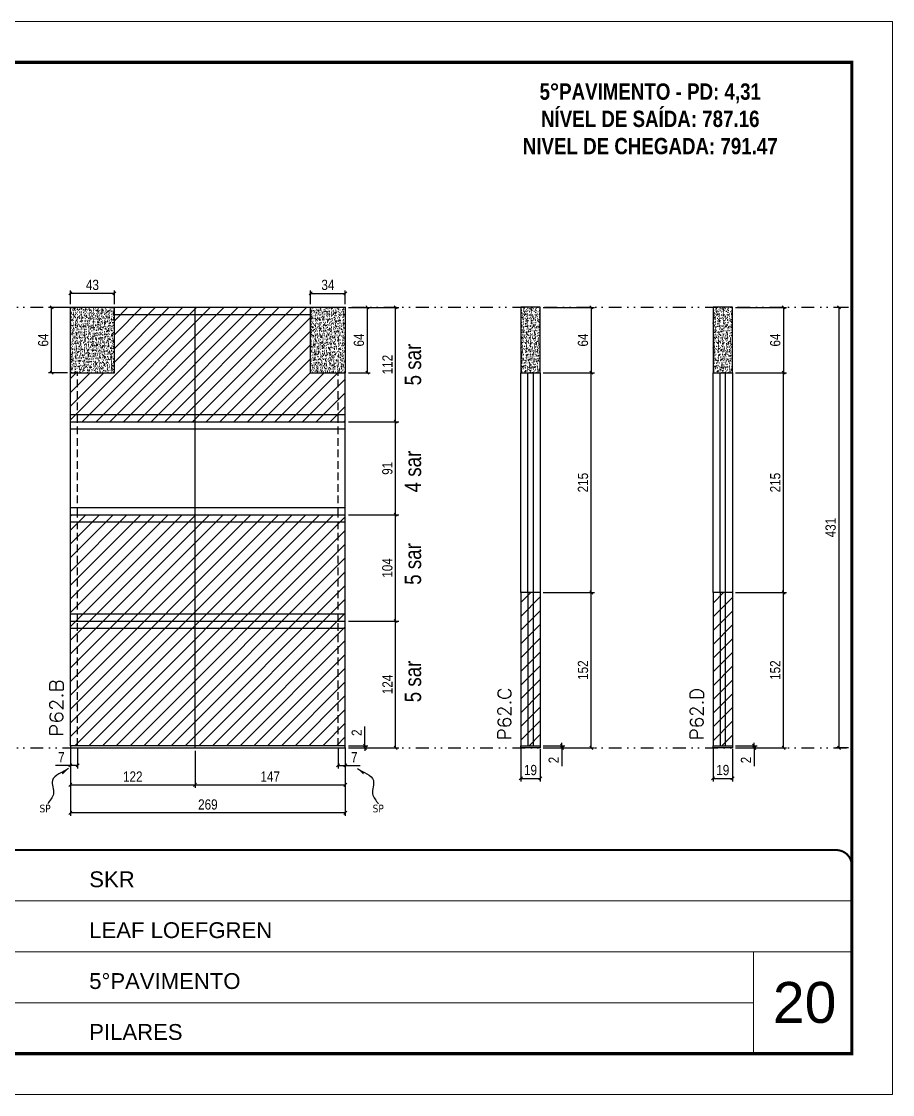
# Model space of a CAD drawing. Extents: x 14400 to 27878, y -21631 to 6985.
# Drawn here: x 19814 to 20667, y 1340 to 2390 of the extents above; entities that cross this region are included whole.
import ezdxf

# ---------------------------------------------------------------- set-up
doc = ezdxf.new("R2010")
doc.units = 0
for name, pattern in [('CONTINUO', [0]), ('DASHED', [0.75, 0.5, -0.25]), ('DIVIDE2', [0.625, 0.25, -0.125, 0, -0.125, 0, -0.125]), ('HIDDEN', [0.375, 0.25, -0.125])]:
    doc.linetypes.add(name, pattern=pattern)
for name, color, linetype, lineweight in [('CARIMBO', 255, 'Continuous', 9), ('Folhas', 255, 'Continuous', 9), ('Hachura', 251, 'Continuous', 9), ('SARRAFO DE PRESSAO', 251, 'DASHED', 9), ('Texto Seção', 7, 'Continuous', 15)]:
    doc.layers.add(name, color=color, linetype=linetype, lineweight=lineweight)
for name, color, linetype in [('COTA', 241, 'Continuous'), ('NOMENCLATURA', 7, 'Continuous'), ('Nível', 160, 'Continuous'), ('Painéis', 200, 'Continuous'), ('SARR_2.2x7', 40, 'Continuous'), ('Sarrafo de Pressão', 42, 'HIDDEN'), ('texto', 7, 'Continuous')]:
    doc.layers.add(name, color=color, linetype=linetype)
doc.styles.add('ARIAL', font='arial.ttf')
doc.styles.add('ARIAL_NARROW', font='ARIALN.TTF', dxfattribs={"height": 0.2})
doc.styles.add('COTA TECNICA', font='techl___.ttf', dxfattribs={"height": 10})
doc.styles.add('COTA TECNICA-50', font='techl___.ttf', dxfattribs={"height": 10})
doc.styles.add('REGUA-120', font='ROMANS.shx', dxfattribs={"height": 15})
doc.styles.add('ROMANC', font='techb___.ttf', dxfattribs={"height": 2.5})
doc.styles.get("Standard").update_dxf_attribs({"font": 'arial.ttf'})
doc.dimstyles.new('COTA PAINEL-50', dxfattribs={"dimtxt": 10, "dimasz": 3, "dimexe": 3, "dimexo": 3, "dimgap": 3, "dimtad": 1, "dimdec": 1, "dimzin": 12, "dimdsep": 46, "dimtxsty": 'COTA TECNICA-50', "dimblk1": 'OBLIQUE', "dimblk2": 'OBLIQUE', "dimsah": 1, "dimcen": 0.9, "dimclrd": 4, "dimclre": 4, "dimclrt": 240, "dimadec": 1, "dimazin": 3, "dimtfac": 1, "dimtdec": 1, "dimtmove": 0, "dimatfit": 3, "dimfxl": 1, "dimtolj": 1, "dimtzin": 12, "dimarcsym": 0})
doc.dimstyles.new('PAINEL', dxfattribs={"dimtxt": 10, "dimasz": 3, "dimexe": 3, "dimexo": 3, "dimgap": 3, "dimtad": 1, "dimdec": 1, "dimzin": 12, "dimdsep": 46, "dimtxsty": 'COTA TECNICA', "dimblk1": 'OBLIQUE', "dimblk2": 'OBLIQUE', "dimsah": 1, "dimcen": 0.9, "dimclrd": 4, "dimclre": 4, "dimclrt": 240, "dimadec": 1, "dimazin": 3, "dimtfac": 1, "dimtdec": 1, "dimtmove": 0, "dimatfit": 3, "dimfxl": 1, "dimtolj": 1, "dimtzin": 12, "dimarcsym": 0})
doc.dimstyles.get("Standard").update_dxf_attribs({"dimtxt": 0.18, "dimasz": 0.18, "dimexe": 0.18, "dimexo": 0.0625, "dimgap": 0.09, "dimtad": 0, "dimtih": 1, "dimtoh": 1, "dimdec": 4, "dimzin": 0, "dimdsep": 46, "dimtxsty": 'Standard', "dimcen": 0.09, "dimadec": 0, "dimazin": 0, "dimtfac": 1, "dimtdec": 4, "dimtofl": 0, "dimtmove": 0, "dimatfit": 3, "dimfxl": 1, "dimtolj": 1, "dimtzin": 0, "dimarcsym": 0})
pattern_1 = [(50, (3649.3528, 1255.575), (5.4655401, -0.4781726), [0.5715, -6.2865]), (355, (3649.353, 1255.575), (-1.0573026, 5.7317054), [0.4572, -5.0292175]), (100.451445, (3649.808, 1255.535), (4.4082374, 5.2535326), [0.4857003, -5.3427073]), (46.1842, (3649.353, 1257.099), (8.1323712, -1.2612698), [0.85725, -9.42975]), (96.63556, (3650.0305, 1256.994), (7.122124, 7.4227837), [0.7285507, -8.0140682]), (351.18415, (3649.353, 1257.099), (7.122124, 7.4227837), [0.685799, -7.543792]), (21, (3650.1148, 1256.718), (4.5484317, -3.067956), [0.5715, -6.2865]), (326, (3650.115, 1256.718), (1.8540609, 5.525639), [0.4572, -5.0292]), (71.451445, (3650.494, 1256.4624), (6.4024926, 2.457683), [0.4857003, -5.3426981]), (37.5, (3649.3528, 1255.5751), (0.0926581, 2.53665117), [0, -4.96824, 0, -5.1054, 0, -5.04825]), (7.5, (3649.3528, 1255.575), (2.00458988, 3.00541724), [0, -2.91084, 0, -4.85394, 0, -1.92405]), (327.5, (3647.6535, 1255.5751), (4.06771786, -0.17186232), [0, -1.905, 0, -5.9436, 0, -7.8867]), (317.5, (3646.8915, 1255.575), (4.44387544, 0.7627947), [0, -2.4765, 0, -3.94716, 0, -5.6007])]

# ---------------------------------------------------------------- blocks, each defined once
blk = doc.blocks.new('9999999999')
at = {"color": 30, "linetype": 'CONTINUO'}
for p, q in [((98564.6, 34379.6), (99584, 34379.6)), ((98564.6, 34329.8), (99488, 34329.8)), ((99584, 34329.8), (99488, 34329.8)), ((99488, 34329.8), (99488, 34230.2)), ((98564.6, 34280), (99488, 34280))]:
    blk.add_line(p, q, dxfattribs=at)
at = {"color": 30, "linetype": 'CONTINUO', "const_width": 2}
blk.add_lwpolyline([(99584, 34230.2), (99584, 34414.4, 0.414214), (99569, 34429.4), (98229, 34429.4, 0.414214), (98214, 34414.4), (98214, 34245.2, 0.414214), (98229, 34230.2), (99584, 34230.2)], format="xyb", dxfattribs=at)
at = {"layer": 'Folhas'}
blk.add_lwpolyline([(98139, 34190.2), (99624, 34190.2), (99624, 35240.2), (98139, 35240.2)], close=True, dxfattribs=at)
at = {"layer": 'Folhas', "color": 30, "const_width": 3}
blk.add_lwpolyline([(98214, 34230.2), (99584, 34230.2), (99584, 35200.2), (98214, 35200.2)], close=True, dxfattribs=at)
at = {"color": 7, "linetype": 'Continuous', "ltscale": 5, "style": 'ARIAL'}
for s, height, p in [('SKR', 15.48, (98837.7, 34393.1)), ('LEAF LOEFGREN', 15.483, (98837.7, 34343.3)), ('5°PAVIMENTO', 15.483, (98837.7, 34293.5)), ('PILARES', 15.48, (98837.7, 34243.7))]:
    blk.add_text(s, height=height, dxfattribs=at).set_placement(p)
blk = doc.blocks.new('_Oblique')
at = {"color": 0, "linetype": 'ByBlock', "lineweight": -2}
blk.add_line((-0.5, -0.5), (0.5, 0.5), dxfattribs=at)
blk = doc.blocks.new('*D889')
at = {"layer": 'COTA', "color": 4, "lineweight": -2, "transparency": 16777216}
for p, q in [((20303.1, 1678.7), (20303.1, 1646.8)), ((20322.1, 1678.7), (20322.1, 1646.8)), ((20303.1, 1649.8), (20322.1, 1649.8))]:
    blk.add_line(p, q, dxfattribs=at)
at = {"layer": 'Defpoints', "color": 0, "transparency": 16777216}
for p in [(20303.1, 1681.7), (20322.1, 1681.7), (20322.1, 1649.8)]:
    blk.add_point(p, dxfattribs=at)
at = {"layer": 'COTA', "color": 4, "lineweight": -2, "transparency": 16777216, "xscale": 3, "yscale": 3, "zscale": 3, "rotation": 180}
blk.add_blockref('_Oblique', (20303.1, 1649.8), dxfattribs=at)
at = {"layer": 'COTA', "color": 4, "lineweight": -2, "transparency": 16777216, "xscale": 3, "yscale": 3, "zscale": 3}
blk.add_blockref('_Oblique', (20322.1, 1649.8), dxfattribs=at)
at = {"layer": 'COTA', "color": 240, "transparency": 16777216, "insert": (20312.6, 1657.9), "char_height": 10, "attachment_point": 5, "style": 'COTA TECNICA'}
blk.add_mtext('\\A1;19', dxfattribs=at)
blk = doc.blocks.new('*D890')
at = {"layer": 'COTA', "color": 4, "lineweight": -2, "transparency": 16777216}
for p, q in [((20325.1, 1681.7), (20346.3, 1681.7)), ((20343.3, 1681.7), (20343.3, 1684.7)), ((20343.3, 1681.7), (20343.3, 1679.7)), ((20325.1, 1679.7), (20346.3, 1679.7)), ((20343.3, 1679.7), (20343.3, 1661.6))]:
    blk.add_line(p, q, dxfattribs=at)
at = {"layer": 'Defpoints', "color": 0, "transparency": 16777216}
for p in [(20322.1, 1681.7), (20343.3, 1681.7), (20322.1, 1679.7)]:
    blk.add_point(p, dxfattribs=at)
at = {"layer": 'COTA', "color": 4, "lineweight": -2, "transparency": 16777216, "xscale": 3, "yscale": 3, "zscale": 3}
for p, rotation in [((20343.3, 1681.7), 270), ((20343.3, 1679.7), 90)]:
    blk.add_blockref('_Oblique', p, dxfattribs=dict(at, rotation=rotation))
at = {"layer": 'COTA', "color": 240, "transparency": 16777216, "insert": (20335.3, 1667.7), "char_height": 10, "attachment_point": 5, "rotation": 90, "style": 'COTA TECNICA-50'}
blk.add_mtext('\\A1;2', dxfattribs=at)
blk = doc.blocks.new('*D911')
at = {"layer": 'COTA', "color": 4, "linetype": 'ByBlock', "lineweight": -2, "transparency": 16777216}
for p, q in [((20325.1, 2110.7), (20375.1, 2110.7)), ((20372.1, 2110.7), (20372.1, 2046.7)), ((20325.1, 2046.7), (20375.1, 2046.7))]:
    blk.add_line(p, q, dxfattribs=at)
at = {"layer": 'Defpoints', "color": 0, "linetype": 'ByBlock', "transparency": 16777216}
for p in [(20322.1, 2110.7), (20322.1, 2046.7), (20372.1, 2046.7)]:
    blk.add_point(p, dxfattribs=at)
at = {"layer": 'COTA', "color": 4, "linetype": 'ByBlock', "lineweight": -2, "transparency": 16777216, "xscale": 3, "yscale": 3, "zscale": 3}
for p, rotation in [((20372.1, 2110.7), 90), ((20372.1, 2046.7), 270)]:
    blk.add_blockref('_Oblique', p, dxfattribs=dict(at, rotation=rotation))
at = {"layer": 'COTA', "color": 240, "linetype": 'ByBlock', "transparency": 16777216, "insert": (20364, 2078.7), "char_height": 10, "attachment_point": 5, "rotation": 90, "style": 'COTA TECNICA'}
blk.add_mtext('\\A1;64', dxfattribs=at)
blk = doc.blocks.new('*D891')
at = {"layer": 'COTA', "color": 4, "lineweight": -2, "transparency": 16777216}
for p, q in [((20325.1, 1831.7), (20375.1, 1831.7)), ((20372.1, 1679.7), (20372.1, 1831.7)), ((20325.1, 1679.7), (20375.1, 1679.7))]:
    blk.add_line(p, q, dxfattribs=at)
at = {"layer": 'Defpoints', "color": 0, "transparency": 16777216}
for p in [(20322.1, 1831.7), (20372.1, 1831.7), (20322.1, 1679.7)]:
    blk.add_point(p, dxfattribs=at)
at = {"layer": 'COTA', "color": 4, "lineweight": -2, "transparency": 16777216, "xscale": 3, "yscale": 3, "zscale": 3}
for p, rotation in [((20372.1, 1831.7), 90), ((20372.1, 1679.7), 270)]:
    blk.add_blockref('_Oblique', p, dxfattribs=dict(at, rotation=rotation))
at = {"layer": 'COTA', "color": 240, "transparency": 16777216, "insert": (20364, 1755.7), "char_height": 10, "attachment_point": 5, "rotation": 90, "style": 'COTA TECNICA-50'}
blk.add_mtext('\\A1;152', dxfattribs=at)
blk = doc.blocks.new('*D892')
at = {"layer": 'COTA', "color": 4, "lineweight": -2, "transparency": 16777216}
for p, q in [((20491.3, 1678.7), (20491.3, 1646.8)), ((20510.3, 1678.7), (20510.3, 1646.8)), ((20491.3, 1649.8), (20510.3, 1649.8))]:
    blk.add_line(p, q, dxfattribs=at)
at = {"layer": 'Defpoints', "color": 0, "transparency": 16777216}
for p in [(20491.3, 1681.7), (20510.3, 1681.7), (20510.3, 1649.8)]:
    blk.add_point(p, dxfattribs=at)
at = {"layer": 'COTA', "color": 4, "lineweight": -2, "transparency": 16777216, "xscale": 3, "yscale": 3, "zscale": 3, "rotation": 180}
blk.add_blockref('_Oblique', (20491.3, 1649.8), dxfattribs=at)
at = {"layer": 'COTA', "color": 4, "lineweight": -2, "transparency": 16777216, "xscale": 3, "yscale": 3, "zscale": 3}
blk.add_blockref('_Oblique', (20510.3, 1649.8), dxfattribs=at)
at = {"layer": 'COTA', "color": 240, "transparency": 16777216, "insert": (20500.8, 1657.9), "char_height": 10, "attachment_point": 5, "style": 'COTA TECNICA'}
blk.add_mtext('\\A1;19', dxfattribs=at)
blk = doc.blocks.new('*D893')
at = {"layer": 'COTA', "color": 4, "lineweight": -2, "transparency": 16777216}
for p, q in [((20513.3, 1681.7), (20534.5, 1681.7)), ((20531.5, 1681.7), (20531.5, 1684.7)), ((20531.5, 1681.7), (20531.5, 1679.7)), ((20513.3, 1679.7), (20534.5, 1679.7)), ((20531.5, 1679.7), (20531.5, 1661.6))]:
    blk.add_line(p, q, dxfattribs=at)
at = {"layer": 'Defpoints', "color": 0, "transparency": 16777216}
for p in [(20510.3, 1681.7), (20531.5, 1681.7), (20510.3, 1679.7)]:
    blk.add_point(p, dxfattribs=at)
at = {"layer": 'COTA', "color": 4, "lineweight": -2, "transparency": 16777216, "xscale": 3, "yscale": 3, "zscale": 3}
for p, rotation in [((20531.5, 1681.7), 270), ((20531.5, 1679.7), 90)]:
    blk.add_blockref('_Oblique', p, dxfattribs=dict(at, rotation=rotation))
at = {"layer": 'COTA', "color": 240, "transparency": 16777216, "insert": (20523.5, 1667.7), "char_height": 10, "attachment_point": 5, "rotation": 90, "style": 'COTA TECNICA-50'}
blk.add_mtext('\\A1;2', dxfattribs=at)
blk = doc.blocks.new('*D912')
at = {"layer": 'COTA', "color": 4, "linetype": 'ByBlock', "lineweight": -2, "transparency": 16777216}
for p, q in [((20513.3, 2110.7), (20563.3, 2110.7)), ((20560.3, 2110.7), (20560.3, 2046.7)), ((20513.3, 2046.7), (20563.3, 2046.7))]:
    blk.add_line(p, q, dxfattribs=at)
at = {"layer": 'Defpoints', "color": 0, "linetype": 'ByBlock', "transparency": 16777216}
for p in [(20510.3, 2110.7), (20510.3, 2046.7), (20560.3, 2046.7)]:
    blk.add_point(p, dxfattribs=at)
at = {"layer": 'COTA', "color": 4, "linetype": 'ByBlock', "lineweight": -2, "transparency": 16777216, "xscale": 3, "yscale": 3, "zscale": 3}
for p, rotation in [((20560.3, 2110.7), 90), ((20560.3, 2046.7), 270)]:
    blk.add_blockref('_Oblique', p, dxfattribs=dict(at, rotation=rotation))
at = {"layer": 'COTA', "color": 240, "linetype": 'ByBlock', "transparency": 16777216, "insert": (20552.2, 2078.7), "char_height": 10, "attachment_point": 5, "rotation": 90, "style": 'COTA TECNICA'}
blk.add_mtext('\\A1;64', dxfattribs=at)
blk = doc.blocks.new('*D894')
at = {"layer": 'COTA', "color": 4, "lineweight": -2, "transparency": 16777216}
for p, q in [((20513.3, 1831.7), (20563.3, 1831.7)), ((20560.3, 1679.7), (20560.3, 1831.7)), ((20513.3, 1679.7), (20563.3, 1679.7))]:
    blk.add_line(p, q, dxfattribs=at)
at = {"layer": 'Defpoints', "color": 0, "transparency": 16777216}
for p in [(20510.3, 1831.7), (20560.3, 1831.7), (20510.3, 1679.7)]:
    blk.add_point(p, dxfattribs=at)
at = {"layer": 'COTA', "color": 4, "lineweight": -2, "transparency": 16777216, "xscale": 3, "yscale": 3, "zscale": 3}
for p, rotation in [((20560.3, 1831.7), 90), ((20560.3, 1679.7), 270)]:
    blk.add_blockref('_Oblique', p, dxfattribs=dict(at, rotation=rotation))
at = {"layer": 'COTA', "color": 240, "transparency": 16777216, "insert": (20552.2, 1755.7), "char_height": 10, "attachment_point": 5, "rotation": 90, "style": 'COTA TECNICA-50'}
blk.add_mtext('\\A1;152', dxfattribs=at)
blk = doc.blocks.new('*D913')
at = {"layer": 'COTA', "color": 4, "lineweight": -2, "transparency": 16777216}
for p, q in [((20325.1, 2046.7), (20375.1, 2046.7)), ((20372.1, 1831.7), (20372.1, 2046.7)), ((20325.1, 1831.7), (20375.1, 1831.7))]:
    blk.add_line(p, q, dxfattribs=at)
at = {"layer": 'Defpoints', "color": 0, "transparency": 16777216}
for p in [(20322.1, 2046.7), (20372.1, 2046.7), (20322.1, 1831.7)]:
    blk.add_point(p, dxfattribs=at)
at = {"layer": 'COTA', "color": 4, "lineweight": -2, "transparency": 16777216, "xscale": 3, "yscale": 3, "zscale": 3}
for p, rotation in [((20372.1, 2046.7), 90), ((20372.1, 1831.7), 270)]:
    blk.add_blockref('_Oblique', p, dxfattribs=dict(at, rotation=rotation))
at = {"layer": 'COTA', "color": 240, "transparency": 16777216, "insert": (20364, 1939.2), "char_height": 10, "attachment_point": 5, "rotation": 90, "style": 'COTA TECNICA'}
blk.add_mtext('\\A1;215', dxfattribs=at)
blk = doc.blocks.new('*D914')
at = {"layer": 'COTA', "color": 4, "lineweight": -2, "transparency": 16777216}
for p, q in [((20513.3, 2046.7), (20563.3, 2046.7)), ((20560.3, 1831.7), (20560.3, 2046.7)), ((20513.3, 1831.7), (20563.3, 1831.7))]:
    blk.add_line(p, q, dxfattribs=at)
at = {"layer": 'Defpoints', "color": 0, "transparency": 16777216}
for p in [(20510.3, 2046.7), (20560.3, 2046.7), (20510.3, 1831.7)]:
    blk.add_point(p, dxfattribs=at)
at = {"layer": 'COTA', "color": 4, "lineweight": -2, "transparency": 16777216, "xscale": 3, "yscale": 3, "zscale": 3}
for p, rotation in [((20560.3, 2046.7), 90), ((20560.3, 1831.7), 270)]:
    blk.add_blockref('_Oblique', p, dxfattribs=dict(at, rotation=rotation))
at = {"layer": 'COTA', "color": 240, "transparency": 16777216, "insert": (20552.2, 1939.2), "char_height": 10, "attachment_point": 5, "rotation": 90, "style": 'COTA TECNICA'}
blk.add_mtext('\\A1;215', dxfattribs=at)
blk = doc.blocks.new('*D1732')
at = {"layer": 'COTA', "color": 4, "lineweight": -2, "transparency": 16777216}
for p, q in [((19862.3, 1678.7), (19862.3, 1613.1)), ((20131.3, 1678.7), (20131.3, 1613.1)), ((20131.3, 1616.1), (19862.3, 1616.1))]:
    blk.add_line(p, q, dxfattribs=at)
at = {"layer": 'Defpoints', "color": 0, "transparency": 16777216}
for p in [(19862.3, 1681.7), (20131.3, 1681.7), (19862.3, 1616.1)]:
    blk.add_point(p, dxfattribs=at)
at = {"layer": 'COTA', "color": 4, "lineweight": -2, "transparency": 16777216, "xscale": 3, "yscale": 3, "zscale": 3, "rotation": 180}
blk.add_blockref('_Oblique', (19862.3, 1616.1), dxfattribs=at)
at = {"layer": 'COTA', "color": 4, "lineweight": -2, "transparency": 16777216, "xscale": 3, "yscale": 3, "zscale": 3}
blk.add_blockref('_Oblique', (20131.3, 1616.1), dxfattribs=at)
at = {"layer": 'COTA', "color": 240, "transparency": 16777216, "insert": (19996.8, 1624.2), "char_height": 10, "attachment_point": 5, "style": 'COTA TECNICA'}
blk.add_mtext('\\A1;269', dxfattribs=at)
blk = doc.blocks.new('*D1733')
at = {"layer": 'COTA', "color": 4, "lineweight": -2, "transparency": 16777216}
for p, q in [((20124.3, 1678.7), (20124.3, 1659.5)), ((20131.3, 1676.7), (20131.3, 1659.5)), ((20124.3, 1662.5), (20131.3, 1662.5)), ((20131.3, 1662.5), (20146, 1662.5))]:
    blk.add_line(p, q, dxfattribs=at)
at = {"layer": 'Defpoints', "color": 0, "transparency": 16777216}
for p in [(20124.3, 1681.7), (20131.3, 1679.7), (20131.3, 1662.5)]:
    blk.add_point(p, dxfattribs=at)
at = {"layer": 'COTA', "color": 4, "lineweight": -2, "transparency": 16777216, "xscale": 3, "yscale": 3, "zscale": 3, "rotation": 180}
blk.add_blockref('_Oblique', (20124.3, 1662.5), dxfattribs=at)
at = {"layer": 'COTA', "color": 4, "lineweight": -2, "transparency": 16777216, "xscale": 3, "yscale": 3, "zscale": 3}
blk.add_blockref('_Oblique', (20131.3, 1662.5), dxfattribs=at)
at = {"layer": 'COTA', "color": 240, "transparency": 16777216, "insert": (20140.1, 1670.5), "char_height": 10, "attachment_point": 5, "style": 'COTA TECNICA-50'}
blk.add_mtext('\\A1;7', dxfattribs=at)
blk = doc.blocks.new('*D1734')
at = {"layer": 'COTA', "color": 4, "lineweight": -2, "transparency": 16777216}
for p, q in [((19862.3, 1676.7), (19862.3, 1659.5)), ((19869.3, 1678.7), (19869.3, 1659.5)), ((19862.3, 1662.5), (19847.5, 1662.5)), ((19869.3, 1662.5), (19862.3, 1662.5))]:
    blk.add_line(p, q, dxfattribs=at)
at = {"layer": 'Defpoints', "color": 0, "transparency": 16777216}
for p in [(19869.3, 1681.7), (19862.3, 1679.7), (19862.3, 1662.5)]:
    blk.add_point(p, dxfattribs=at)
at = {"layer": 'COTA', "color": 4, "lineweight": -2, "transparency": 16777216, "xscale": 3, "yscale": 3, "zscale": 3, "rotation": 180}
blk.add_blockref('_Oblique', (19862.3, 1662.5), dxfattribs=at)
at = {"layer": 'COTA', "color": 4, "lineweight": -2, "transparency": 16777216, "xscale": 3, "yscale": 3, "zscale": 3}
blk.add_blockref('_Oblique', (19869.3, 1662.5), dxfattribs=at)
at = {"layer": 'COTA', "color": 240, "transparency": 16777216, "insert": (19853.4, 1670.5), "char_height": 10, "attachment_point": 5, "style": 'COTA TECNICA-50'}
blk.add_mtext('\\A1;7', dxfattribs=at)
blk = doc.blocks.new('*D1735')
at = {"layer": 'COTA', "color": 4, "lineweight": -2, "transparency": 16777216}
for p, q in [((20150.5, 1681.7), (20150.5, 1700.5)), ((20134.3, 1681.7), (20153.5, 1681.7)), ((20150.5, 1679.7), (20150.5, 1681.7)), ((20134.3, 1679.7), (20153.5, 1679.7)), ((20150.5, 1679.7), (20150.5, 1676.7))]:
    blk.add_line(p, q, dxfattribs=at)
at = {"layer": 'Defpoints', "color": 0, "transparency": 16777216}
for p in [(20131.3, 1681.7), (20131.3, 1679.7), (20150.5, 1679.7)]:
    blk.add_point(p, dxfattribs=at)
at = {"layer": 'COTA', "color": 4, "lineweight": -2, "transparency": 16777216, "xscale": 3, "yscale": 3, "zscale": 3}
for p, rotation in [((20150.5, 1681.7), 270), ((20150.5, 1679.7), 90)]:
    blk.add_blockref('_Oblique', p, dxfattribs=dict(at, rotation=rotation))
at = {"layer": 'COTA', "color": 240, "transparency": 16777216, "insert": (20142.5, 1694.5), "char_height": 10, "attachment_point": 5, "rotation": 90, "style": 'COTA TECNICA-50'}
blk.add_mtext('\\A1;2', dxfattribs=at)
blk = doc.blocks.new('*D1736')
at = {"layer": 'COTA', "color": 4, "lineweight": -2, "transparency": 16777216}
for p, q in [((20134.3, 2110.7), (20183.6, 2110.7)), ((20180.6, 1998.7), (20180.6, 2110.7)), ((20134.3, 1998.7), (20183.6, 1998.7))]:
    blk.add_line(p, q, dxfattribs=at)
at = {"layer": 'Defpoints', "color": 0, "transparency": 16777216}
for p in [(20131.3, 2110.7), (20180.6, 2110.7), (20131.3, 1998.7)]:
    blk.add_point(p, dxfattribs=at)
at = {"layer": 'COTA', "color": 4, "lineweight": -2, "transparency": 16777216, "xscale": 3, "yscale": 3, "zscale": 3}
for p, rotation in [((20180.6, 2110.7), 90), ((20180.6, 1998.7), 270)]:
    blk.add_blockref('_Oblique', p, dxfattribs=dict(at, rotation=rotation))
at = {"layer": 'COTA', "color": 240, "transparency": 16777216, "insert": (20172.6, 2054.7), "char_height": 10, "attachment_point": 5, "rotation": 90, "style": 'COTA TECNICA-50'}
blk.add_mtext('\\A1;112', dxfattribs=at)
blk = doc.blocks.new('*D1737')
at = {"layer": 'COTA', "color": 4, "linetype": 'ByBlock', "lineweight": -2, "transparency": 16777216}
for p, q in [((20134.3, 1803.7), (20183.6, 1803.7)), ((20180.6, 1679.7), (20180.6, 1803.7)), ((20134.3, 1679.7), (20183.6, 1679.7))]:
    blk.add_line(p, q, dxfattribs=at)
at = {"layer": 'Defpoints', "color": 0, "linetype": 'ByBlock', "transparency": 16777216}
for p in [(20131.3, 1803.7), (20180.6, 1803.7), (20131.3, 1679.7)]:
    blk.add_point(p, dxfattribs=at)
at = {"layer": 'COTA', "color": 4, "linetype": 'ByBlock', "lineweight": -2, "transparency": 16777216, "xscale": 3, "yscale": 3, "zscale": 3}
for p, rotation in [((20180.6, 1803.7), 90), ((20180.6, 1679.7), 270)]:
    blk.add_blockref('_Oblique', p, dxfattribs=dict(at, rotation=rotation))
at = {"layer": 'COTA', "color": 240, "linetype": 'ByBlock', "transparency": 16777216, "insert": (20172.6, 1741.7), "char_height": 10, "attachment_point": 5, "rotation": 90, "style": 'COTA TECNICA'}
blk.add_mtext('\\A1;124', dxfattribs=at)
blk = doc.blocks.new('*D1738')
at = {"layer": 'COTA', "color": 4, "lineweight": -2, "transparency": 16777216}
for p, q in [((19984.3, 1676.7), (19984.3, 1640.5)), ((20131.3, 1676.7), (20131.3, 1640.5)), ((19984.3, 1643.5), (20131.3, 1643.5))]:
    blk.add_line(p, q, dxfattribs=at)
at = {"layer": 'Defpoints', "color": 0, "transparency": 16777216}
for p in [(19984.3, 1679.7), (20131.3, 1679.7), (20131.3, 1643.5)]:
    blk.add_point(p, dxfattribs=at)
at = {"layer": 'COTA', "color": 4, "lineweight": -2, "transparency": 16777216, "xscale": 3, "yscale": 3, "zscale": 3, "rotation": 180}
blk.add_blockref('_Oblique', (19984.3, 1643.5), dxfattribs=at)
at = {"layer": 'COTA', "color": 4, "lineweight": -2, "transparency": 16777216, "xscale": 3, "yscale": 3, "zscale": 3}
blk.add_blockref('_Oblique', (20131.3, 1643.5), dxfattribs=at)
at = {"layer": 'COTA', "color": 240, "transparency": 16777216, "insert": (20057.8, 1651.6), "char_height": 10, "attachment_point": 5, "style": 'COTA TECNICA'}
blk.add_mtext('\\A1;147', dxfattribs=at)
blk = doc.blocks.new('*D1739')
at = {"layer": 'COTA', "color": 4, "lineweight": -2, "transparency": 16777216}
for p, q in [((19862.3, 1676.7), (19862.3, 1640.5)), ((19984.3, 1676.7), (19984.3, 1640.5)), ((19862.3, 1643.5), (19984.3, 1643.5))]:
    blk.add_line(p, q, dxfattribs=at)
at = {"layer": 'Defpoints', "color": 0, "transparency": 16777216}
for p in [(19862.3, 1679.7), (19984.3, 1679.7), (19984.3, 1643.5)]:
    blk.add_point(p, dxfattribs=at)
at = {"layer": 'COTA', "color": 4, "lineweight": -2, "transparency": 16777216, "xscale": 3, "yscale": 3, "zscale": 3, "rotation": 180}
blk.add_blockref('_Oblique', (19862.3, 1643.5), dxfattribs=at)
at = {"layer": 'COTA', "color": 4, "lineweight": -2, "transparency": 16777216, "xscale": 3, "yscale": 3, "zscale": 3}
blk.add_blockref('_Oblique', (19984.3, 1643.5), dxfattribs=at)
at = {"layer": 'COTA', "color": 240, "transparency": 16777216, "insert": (19923.3, 1651.6), "char_height": 10, "attachment_point": 5, "style": 'COTA TECNICA'}
blk.add_mtext('\\A1;122', dxfattribs=at)
blk = doc.blocks.new('*D1740')
at = {"layer": 'COTA', "color": 4, "lineweight": -2, "transparency": 16777216}
for p, q in [((19862.3, 2113.7), (19862.3, 2127.3)), ((19905.3, 2124.3), (19862.3, 2124.3)), ((19905.3, 2113.7), (19905.3, 2127.3))]:
    blk.add_line(p, q, dxfattribs=at)
at = {"layer": 'Defpoints', "color": 0, "transparency": 16777216}
for p in [(19862.3, 2124.3), (19862.3, 2110.7), (19905.3, 2110.7)]:
    blk.add_point(p, dxfattribs=at)
at = {"layer": 'COTA', "color": 4, "lineweight": -2, "transparency": 16777216, "xscale": 3, "yscale": 3, "zscale": 3, "rotation": 180}
blk.add_blockref('_Oblique', (19862.3, 2124.3), dxfattribs=at)
at = {"layer": 'COTA', "color": 4, "lineweight": -2, "transparency": 16777216, "xscale": 3, "yscale": 3, "zscale": 3}
blk.add_blockref('_Oblique', (19905.3, 2124.3), dxfattribs=at)
at = {"layer": 'COTA', "color": 240, "transparency": 16777216, "insert": (19883.8, 2132.6), "char_height": 10, "attachment_point": 5, "style": 'COTA TECNICA'}
blk.add_mtext('\\A1;43', dxfattribs=at)
blk = doc.blocks.new('*D1741')
at = {"layer": 'COTA', "color": 4, "lineweight": -2, "transparency": 16777216}
for p, q in [((20097.3, 2113.7), (20097.3, 2127.3)), ((20097.3, 2124.3), (20131.3, 2124.3)), ((20131.3, 2113.7), (20131.3, 2127.3))]:
    blk.add_line(p, q, dxfattribs=at)
at = {"layer": 'Defpoints', "color": 0, "transparency": 16777216}
for p in [(20131.3, 2124.3), (20097.3, 2110.7), (20131.3, 2110.7)]:
    blk.add_point(p, dxfattribs=at)
at = {"layer": 'COTA', "color": 4, "lineweight": -2, "transparency": 16777216, "xscale": 3, "yscale": 3, "zscale": 3, "rotation": 180}
blk.add_blockref('_Oblique', (20097.3, 2124.3), dxfattribs=at)
at = {"layer": 'COTA', "color": 4, "lineweight": -2, "transparency": 16777216, "xscale": 3, "yscale": 3, "zscale": 3}
blk.add_blockref('_Oblique', (20131.3, 2124.3), dxfattribs=at)
at = {"layer": 'COTA', "color": 240, "transparency": 16777216, "insert": (20114.3, 2132.6), "char_height": 10, "attachment_point": 5, "style": 'COTA TECNICA'}
blk.add_mtext('\\A1;34', dxfattribs=at)
blk = doc.blocks.new('*D1742')
at = {"layer": 'COTA', "color": 4, "lineweight": -2, "transparency": 16777216}
for p, q in [((20134.3, 1907.7), (20183.6, 1907.7)), ((20180.6, 1803.7), (20180.6, 1907.7)), ((20134.3, 1803.7), (20183.6, 1803.7))]:
    blk.add_line(p, q, dxfattribs=at)
at = {"layer": 'Defpoints', "color": 0, "transparency": 16777216}
for p in [(20131.3, 1907.7), (20180.6, 1907.7), (20131.3, 1803.7)]:
    blk.add_point(p, dxfattribs=at)
at = {"layer": 'COTA', "color": 4, "lineweight": -2, "transparency": 16777216, "xscale": 3, "yscale": 3, "zscale": 3}
for p, rotation in [((20180.6, 1907.7), 90), ((20180.6, 1803.7), 270)]:
    blk.add_blockref('_Oblique', p, dxfattribs=dict(at, rotation=rotation))
at = {"layer": 'COTA', "color": 240, "transparency": 16777216, "insert": (20172.5, 1855.7), "char_height": 10, "attachment_point": 5, "rotation": 90, "style": 'COTA TECNICA'}
blk.add_mtext('\\A1;104', dxfattribs=at)
blk = doc.blocks.new('*D1743')
at = {"layer": 'COTA', "color": 4, "lineweight": -2, "transparency": 16777216}
for p, q in [((20134.3, 2110.7), (20155.8, 2110.7)), ((20152.8, 2110.7), (20152.8, 2046.7)), ((20134.3, 2046.7), (20155.8, 2046.7))]:
    blk.add_line(p, q, dxfattribs=at)
at = {"layer": 'Defpoints', "color": 0, "transparency": 16777216}
for p in [(20131.3, 2110.7), (20131.3, 2046.7), (20152.8, 2046.7)]:
    blk.add_point(p, dxfattribs=at)
at = {"layer": 'COTA', "color": 4, "lineweight": -2, "transparency": 16777216, "xscale": 3, "yscale": 3, "zscale": 3}
for p, rotation in [((20152.8, 2110.7), 90), ((20152.8, 2046.7), 270)]:
    blk.add_blockref('_Oblique', p, dxfattribs=dict(at, rotation=rotation))
at = {"layer": 'COTA', "color": 240, "transparency": 16777216, "insert": (20144.7, 2078.7), "char_height": 10, "attachment_point": 5, "rotation": 90, "style": 'COTA TECNICA'}
blk.add_mtext('\\A1;64', dxfattribs=at)
blk = doc.blocks.new('*D1939')
at = {"layer": 'COTA', "color": 4, "lineweight": -2, "transparency": 16777216}
for p, q in [((19859.3, 2110.7), (19840.8, 2110.7)), ((19843.8, 2046.7), (19843.8, 2110.7)), ((19859.3, 2046.7), (19840.8, 2046.7))]:
    blk.add_line(p, q, dxfattribs=at)
at = {"layer": 'Defpoints', "color": 0, "transparency": 16777216}
for p in [(19843.8, 2110.7), (19862.3, 2110.7), (19862.3, 2046.7)]:
    blk.add_point(p, dxfattribs=at)
at = {"layer": 'COTA', "color": 4, "lineweight": -2, "transparency": 16777216, "xscale": 3, "yscale": 3, "zscale": 3}
for p, rotation in [((19843.8, 2110.7), 90), ((19843.8, 2046.7), 270)]:
    blk.add_blockref('_Oblique', p, dxfattribs=dict(at, rotation=rotation))
at = {"layer": 'COTA', "color": 240, "transparency": 16777216, "insert": (19835.7, 2078.7), "char_height": 10, "attachment_point": 5, "rotation": 90, "style": 'COTA TECNICA'}
blk.add_mtext('\\A1;64', dxfattribs=at)
blk = doc.blocks.new('*D3940')
at = {"layer": 'COTA', "color": 4, "lineweight": -2, "transparency": 16777216}
for p, q in [((20624, 2110.7), (20611.6, 2110.7)), ((20614.6, 1679.7), (20614.6, 2110.7)), ((20624, 1679.7), (20611.6, 1679.7))]:
    blk.add_line(p, q, dxfattribs=at)
at = {"layer": 'Defpoints', "color": 0, "transparency": 16777216}
for p in [(20614.6, 2110.7), (20627, 2110.7), (20627, 1679.7)]:
    blk.add_point(p, dxfattribs=at)
at = {"layer": 'COTA', "color": 4, "lineweight": -2, "transparency": 16777216, "xscale": 3, "yscale": 3, "zscale": 3}
for p, rotation in [((20614.6, 2110.7), 90), ((20614.6, 1679.7), 270)]:
    blk.add_blockref('_Oblique', p, dxfattribs=dict(at, rotation=rotation))
at = {"layer": 'COTA', "color": 240, "transparency": 16777216, "insert": (20606.4, 1895.2), "char_height": 10, "attachment_point": 5, "rotation": 90, "style": 'COTA TECNICA'}
blk.add_mtext('\\A1;431', dxfattribs=at)
blk = doc.blocks.new('*D3946')
at = {"layer": 'COTA', "color": 4, "lineweight": -2, "transparency": 16777216}
for p, q in [((20134.3, 1998.7), (20183.6, 1998.7)), ((20180.6, 1907.7), (20180.6, 1998.7)), ((20134.3, 1907.7), (20183.6, 1907.7))]:
    blk.add_line(p, q, dxfattribs=at)
at = {"layer": 'Defpoints', "color": 0, "transparency": 16777216}
for p in [(20131.3, 1998.7), (20180.6, 1998.7), (20131.3, 1907.7)]:
    blk.add_point(p, dxfattribs=at)
at = {"layer": 'COTA', "color": 4, "lineweight": -2, "transparency": 16777216, "xscale": 3, "yscale": 3, "zscale": 3}
for p, rotation in [((20180.6, 1998.7), 90), ((20180.6, 1907.7), 270)]:
    blk.add_blockref('_Oblique', p, dxfattribs=dict(at, rotation=rotation))
at = {"layer": 'COTA', "color": 240, "transparency": 16777216, "insert": (20172.5, 1953.2), "char_height": 10, "attachment_point": 5, "rotation": 90, "style": 'COTA TECNICA'}
blk.add_mtext('\\A1;91', dxfattribs=at)

msp = doc.modelspace()

# ---------------------------------------------------------------- hatches: boundary and pattern name
at = {"layer": 'COTA'}
h = msp.add_hatch(dxfattribs=at)
h.set_pattern_fill('AR-CONC', color=256, scale=0.03)
h.set_pattern_definition(pattern_1)
h.paths.add_polyline_path([(19905.27, 2110.71), (19862.27, 2110.71), (19862.27, 2046.71), (19905.27, 2046.71)])
h = msp.add_hatch(dxfattribs=at)
h.set_pattern_fill('AR-CONC', color=256, scale=0.03)
h.set_pattern_definition(pattern_1)
h.paths.add_polyline_path([(20131.27, 2110.71), (20097.27, 2110.71), (20097.27, 2046.71), (20131.27, 2046.71)])
h = msp.add_hatch(dxfattribs=at)
h.set_pattern_fill('AR-CONC', color=256, scale=0.03)
h.set_pattern_definition([(50, (4620.2717, -2202.15), (5.4655401, -0.4781726), [0.5715, -6.2865]), (355, (4620.272, -2202.15), (-1.0573026, 5.7317054), [0.4572, -5.0292175]), (100.451445, (4620.727, -2202.19), (4.4082374, 5.2535326), [0.4857003, -5.3427073]), (46.1842, (4620.272, -2200.626), (8.1323712, -1.2612698), [0.85725, -9.42975]), (96.63556, (4620.9494, -2200.731), (7.122124, 7.4227837), [0.7285507, -8.0140682]), (351.18415, (4620.272, -2200.626), (7.122124, 7.4227837), [0.685799, -7.543792]), (21, (4621.0337, -2201.007), (4.5484317, -3.067956), [0.5715, -6.2865]), (326, (4621.034, -2201.007), (1.8540609, 5.525639), [0.4572, -5.0292]), (71.451445, (4621.413, -2201.263), (6.4024926, 2.457683), [0.4857003, -5.3426981]), (37.5, (4620.2717, -2202.1502), (0.0926581, 2.53665117), [0, -4.96824, 0, -5.1054, 0, -5.04825]), (7.5, (4620.2717, -2202.1502), (2.00458988, 3.00541724), [0, -2.91084, 0, -4.85394, 0, -1.92405]), (327.5, (4618.5725, -2202.1502), (4.06771786, -0.17186232), [0, -1.905, 0, -5.9436, 0, -7.8867]), (317.5, (4617.8105, -2202.1502), (4.44387544, 0.7627947), [0, -2.4765, 0, -3.94716, 0, -5.6007])])
h.paths.add_polyline_path([(20322.14, 2110.71), (20303.14, 2110.71), (20303.14, 2046.71), (20322.14, 2046.71)])
h = msp.add_hatch(dxfattribs=at)
h.set_pattern_fill('AR-CONC', color=256, scale=0.03)
h.set_pattern_definition([(50, (4808.417, -2202.15), (5.4655401, -0.4781726), [0.5715, -6.2865]), (355, (4808.417, -2202.15), (-1.0573026, 5.7317054), [0.4572, -5.0292175]), (100.451445, (4808.8725, -2202.19), (4.4082374, 5.2535326), [0.4857003, -5.3427073]), (46.1842, (4808.417, -2200.626), (8.1323712, -1.2612698), [0.85725, -9.42975]), (96.63556, (4809.095, -2200.731), (7.122124, 7.4227837), [0.7285507, -8.0140682]), (351.18415, (4808.417, -2200.626), (7.122124, 7.4227837), [0.685799, -7.543792]), (21, (4809.179, -2201.007), (4.5484317, -3.067956), [0.5715, -6.2865]), (326, (4809.179, -2201.007), (1.8540609, 5.525639), [0.4572, -5.0292]), (71.451445, (4809.558, -2201.263), (6.4024926, 2.457683), [0.4857003, -5.3426981]), (37.5, (4808.417, -2202.1502), (0.0926581, 2.53665117), [0, -4.96824, 0, -5.1054, 0, -5.04825]), (7.5, (4808.417, -2202.1502), (2.00458988, 3.00541724), [0, -2.91084, 0, -4.85394, 0, -1.92405]), (327.5, (4806.7178, -2202.1502), (4.06771786, -0.17186232), [0, -1.905, 0, -5.9436, 0, -7.8867]), (317.5, (4805.9558, -2202.1502), (4.44387544, 0.7627947), [0, -2.4765, 0, -3.94716, 0, -5.6007])])
h.paths.add_polyline_path([(20510.28, 2110.71), (20491.28, 2110.71), (20491.28, 2046.71), (20510.28, 2046.71)])
at = {"layer": 'Hachura', "linetype": 'ByBlock'}
h = msp.add_hatch(dxfattribs=at)
h.set_pattern_fill('ANSI31', color=256, scale=3)
h.paths.add_polyline_path([(19518.41, 2096.71), (19430.41, 2096.71), (19430.41, 2046.71), (19396.41, 2046.71), (19396.41, 2032.71), (19518.41, 2032.71)])
h.paths.add_polyline_path([(19631.41, 2096.71), (19518.41, 2096.71), (19518.41, 2032.71), (19665.41, 2032.71), (19665.41, 2046.71), (19631.41, 2046.71)])
h.paths.add_polyline_path([(19665.41, 1941.71), (19518.41, 1941.71), (19518.41, 1907.71), (19665.41, 1907.71)])
h.paths.add_polyline_path([(19518.41, 1941.71), (19396.41, 1941.71), (19396.41, 1907.71), (19518.41, 1907.71)])
h.paths.add_polyline_path([(19518.41, 1907.71), (19396.41, 1907.71), (19396.41, 1803.71), (19518.41, 1803.71)])
h.paths.add_polyline_path([(19665.41, 1907.71), (19518.41, 1907.71), (19518.41, 1803.71), (19665.41, 1803.71)])
h.paths.add_polyline_path([(19665.41, 1803.71), (19518.41, 1803.71), (19518.41, 1681.71), (19665.41, 1681.71)])
h.paths.add_polyline_path([(19518.41, 1803.71), (19396.41, 1803.71), (19396.41, 1681.71), (19518.41, 1681.71)])
h.paths.add_polyline_path([(19984.27, 1803.71), (19862.27, 1803.71), (19862.27, 1681.71), (19984.27, 1681.71)])
h.paths.add_polyline_path([(20131.27, 1803.71), (19984.27, 1803.71), (19984.27, 1681.71), (20131.27, 1681.71)])
h.paths.add_polyline_path([(20131.27, 1907.71), (19984.27, 1907.71), (19984.27, 1803.71), (20131.27, 1803.71)])
h.paths.add_polyline_path([(19984.27, 1907.71), (19862.27, 1907.71), (19862.27, 1803.71), (19984.27, 1803.71)])
h.paths.add_polyline_path([(19984.27, 2110.71), (19905.27, 2110.71), (19905.27, 2046.71), (19862.27, 2046.71), (19862.27, 1998.71), (19984.27, 1998.71)])
h.paths.add_polyline_path([(20131.27, 2046.71), (20097.27, 2046.71), (20097.27, 2110.71), (19984.27, 2110.71), (19984.27, 1998.71), (20131.27, 1998.71)])
h.paths.add_polyline_path([(20322.14, 1831.71), (20303.14, 1831.71), (20303.14, 1681.71), (20322.14, 1681.71)])
h.paths.add_polyline_path([(20510.28, 1831.71), (20491.28, 1831.71), (20491.28, 1681.71), (20510.28, 1681.71)])

# ---------------------------------------------------------------- linework, layer by layer
at = {"layer": 'COTA'}
for p, q in [((19862.27, 2046.71), (19862.27, 2110.71)), ((19862.27, 2110.71), (19905.27, 2110.71)), ((20097.27, 2110.71), (20131.27, 2110.71)), ((20131.27, 2110.71), (20131.27, 2046.71))]:
    msp.add_line(p, q, dxfattribs=at)
at = {"layer": 'COTA', "linetype": 'ByBlock'}
for points in [[(20303.14, 2046.71), (20322.14, 2046.71), (20322.14, 2110.71), (20303.14, 2110.71)], [(20491.28, 2046.71), (20510.28, 2046.71), (20510.28, 2110.71), (20491.28, 2110.71)]]:
    msp.add_lwpolyline(points, close=True, dxfattribs=at)
at = {"layer": 'Nível', "color": 4, "linetype": 'DIVIDE2', "ltscale": 50}
for p, q in [((19256.97, 2110.71), (20626.97, 2110.71)), ((19256.97, 1679.71), (20626.97, 1679.71))]:
    msp.add_line(p, q, dxfattribs=at)
at = {"layer": 'Painéis'}
for p, q in [((19905.27, 2046.71), (19905.27, 2110.71)), ((19905.27, 2110.71), (20097.27, 2110.71)), ((19984.27, 1679.71), (19984.27, 2110.71)), ((20097.27, 2046.71), (20097.27, 2110.71)), ((19862.27, 1681.71), (19862.27, 2046.71)), ((19862.27, 2046.71), (19905.27, 2046.71)), ((20097.27, 2046.71), (20131.27, 2046.71)), ((20131.27, 1681.71), (20131.27, 2046.71)), ((20303.14, 2046.71), (20322.14, 2046.71)), ((20303.14, 1831.71), (20303.14, 2046.71)), ((20322.14, 2046.71), (20322.14, 1831.71)), ((20491.28, 2046.71), (20510.28, 2046.71)), ((20491.28, 1831.71), (20491.28, 2046.71)), ((20510.28, 2046.71), (20510.28, 1831.71)), ((19862.27, 1998.71), (20131.27, 1998.71)), ((19862.27, 1907.71), (20131.27, 1907.71)), ((20303.14, 1831.71), (20303.14, 1681.71)), ((20322.14, 1831.71), (20303.14, 1831.71)), ((20322.14, 1831.71), (20322.14, 1681.71)), ((20491.28, 1831.71), (20491.28, 1681.71)), ((20510.28, 1831.71), (20491.28, 1831.71)), ((20510.28, 1831.71), (20510.28, 1681.71)), ((19862.27, 1803.71), (20131.27, 1803.71)), ((20303.14, 1681.71), (20322.14, 1681.71)), ((20303.14, 1679.71), (20303.14, 1681.71)), ((20322.14, 1681.71), (20322.14, 1679.71)), ((20491.28, 1681.71), (20510.28, 1681.71)), ((20491.28, 1679.71), (20491.28, 1681.71)), ((20510.28, 1681.71), (20510.28, 1679.71)), ((20322.14, 1679.71), (20303.14, 1679.71)), ((20510.28, 1679.71), (20491.28, 1679.71))]:
    msp.add_line(p, q, dxfattribs=at)
msp.add_lwpolyline([(20131.27, 1681.71), (19862.27, 1681.71), (19862.27, 1679.71), (20131.27, 1679.71)], close=True, dxfattribs=at)
at = {"layer": 'SARR_2.2x7'}
for p, q in [((19905.27, 2103.71), (20097.27, 2103.71)), ((20310.14, 1831.71), (20310.14, 2046.71)), ((20315.14, 2046.71), (20315.14, 1831.71)), ((20498.28, 1831.71), (20498.28, 2046.71)), ((20503.28, 2046.71), (20503.28, 1831.71)), ((19862.27, 2005.71), (20131.27, 2005.71)), ((19862.27, 1991.71), (20131.27, 1991.71)), ((19862.27, 1914.71), (20131.27, 1914.71)), ((19862.27, 1900.71), (20131.27, 1900.71)), ((20310.14, 1831.71), (20310.14, 1681.71)), ((20315.14, 1831.71), (20315.14, 1681.71)), ((20498.28, 1831.71), (20498.28, 1681.71)), ((20503.28, 1831.71), (20503.28, 1681.71)), ((19862.27, 1810.71), (20131.27, 1810.71)), ((19862.27, 1796.71), (20131.27, 1796.71))]:
    msp.add_line(p, q, dxfattribs=at)
at = {"layer": 'Sarrafo de Pressão', "ltscale": 30}
for p, q in [((19869.27, 1998.71), (19869.27, 2046.71)), ((20124.27, 1998.71), (20124.27, 2046.71)), ((19869.27, 1907.71), (19869.27, 1998.71)), ((20124.27, 1907.71), (20124.27, 1998.71)), ((19869.27, 1803.71), (19869.27, 1907.71)), ((20124.27, 1803.71), (20124.27, 1907.71)), ((19869.27, 1681.71), (19869.27, 1803.71)), ((20124.27, 1681.71), (20124.27, 1803.71))]:
    msp.add_line(p, q, dxfattribs=at)

# ---------------------------------------------------------------- block references
at = {"layer": 'SARRAFO DE PRESSAO', "color": 6, "linetype": 'ByBlock'}
msp.add_blockref('9999999999', (-78957.01, -32849.78), dxfattribs=at)

# ---------------------------------------------------------------- texts
at = {"layer": 'CARIMBO', "style": 'ARIAL'}
msp.add_text('20', height=40, dxfattribs=at).set_placement((20549.83, 1410.57))
at = {"layer": 'NOMENCLATURA', "style": 'ARIAL_NARROW'}
for s, p in [('5 sar', (20205.51, 2034.31)), ('4 sar', (20205.51, 1929.63)), ('5 sar', (20205.51, 1839.2)), ('5 sar', (20205.51, 1724.23))]:
    msp.add_text(s, height=16, rotation=90, dxfattribs=at).set_placement(p)
at = {"layer": 'NOMENCLATURA', "color": 2, "insert": (20429.81, 2356.49), "char_height": 16, "attachment_point": 2, "style": 'ROMANC'}
msp.add_mtext_dynamic_manual_height_columns('\\P5°PAVIMENTO - PD: 4,31\\PNÍVEL DE SAÍDA: 787.16\\PNIVEL DE CHEGADA: 791.47', width=432.3511, gutter_width=1, heights=[0], dxfattribs=at)
at = {"layer": 'texto', "color": 0, "char_height": 7.5, "attachment_point": 5}
for insert in [(19837.49, 1620.22), (20163.52, 1620.22)]:
    msp.add_mtext('{\\fTahoma|b0|i0|c0|p34;\\C4;SP}', dxfattribs=dict(at, insert=insert))
at = {"layer": 'Texto Seção', "style": 'REGUA-120', "width": 1.1}
msp.add_text('P62.B', height=13, rotation=90, dxfattribs=at).set_placement((19855.02, 1690.47))
at = {"layer": 'Texto Seção', "char_height": 13, "width": 370.6998, "attachment_point": 7, "rotation": 90, "style": 'REGUA-120'}
for s, insert in [('P62.C', (20293.69, 1687.12)), ('P62.D', (20481.83, 1687.12))]:
    msp.add_mtext(s, dxfattribs=dict(at, insert=insert))

# ---------------------------------------------------------------- dimensions: what is measured, and where the dimension line sits
at = {"layer": 'COTA'}
for base, p1, p2, dimstyle, picture, middle in [((19862.27, 2124.35), (19905.27, 2110.71), (19862.27, 2110.71), 'PAINEL', '*D1740', (19883.77, 2132.57)), ((20131.27, 2124.35), (20097.27, 2110.71), (20131.27, 2110.71), 'PAINEL', '*D1741', (20114.27, 2132.57)), ((20131.27, 1662.47), (20124.27, 1681.71), (20131.27, 1679.71), 'COTA PAINEL-50', '*D1733', (20140.13, 1670.54)), ((19984.27, 1643.53), (19862.27, 1679.71), (19984.27, 1679.71), 'PAINEL', '*D1739', (19923.27, 1651.59))]:
    dim = msp.add_linear_dim(base=base, p1=p1, p2=p2, dimstyle=dimstyle, dxfattribs=at)
    dim.commit()
    dim.dimension.update_dxf_attribs({"geometry": picture, "text_midpoint": middle})
for base, p1, p2, angle, dimstyle, picture, middle in [((19843.85, 2110.71), (19862.27, 2046.71), (19862.27, 2110.71), 90, 'PAINEL', '*D1939', (19835.75, 2078.71)), ((20180.64, 2110.71), (20131.27, 1998.71), (20131.27, 2110.71), 90, 'COTA PAINEL-50', '*D1736', (20172.58, 2054.71)), ((20152.79, 2046.71), (20131.27, 2110.71), (20131.27, 2046.71), 90, 'PAINEL', '*D1743', (20144.68, 2078.71)), ((20614.59, 2110.71), (20626.97, 1679.71), (20626.97, 2110.71), 90, 'PAINEL', '*D3940', (20606.37, 1895.21)), ((20372.13, 2046.71), (20322.14, 1831.71), (20322.14, 2046.71), 90, 'PAINEL', '*D913', (20364.02, 1939.21)), ((20560.27, 2046.71), (20510.28, 1831.71), (20510.28, 2046.71), 90, 'PAINEL', '*D914', (20552.16, 1939.21)), ((20180.64, 1998.71), (20131.27, 1907.71), (20131.27, 1998.71), 90, 'PAINEL', '*D3946', (20172.55, 1953.21)), ((20180.64, 1907.71), (20131.27, 1803.71), (20131.27, 1907.71), 90, 'PAINEL', '*D1742', (20172.53, 1855.71)), ((20372.13, 1831.71), (20322.14, 1679.71), (20322.14, 1831.71), 90, 'COTA PAINEL-50', '*D891', (20364.02, 1755.71)), ((20560.27, 1831.71), (20510.28, 1679.71), (20510.28, 1831.71), 90, 'COTA PAINEL-50', '*D894', (20552.16, 1755.71)), ((19862.27, 1662.47), (19869.27, 1681.71), (19862.27, 1679.71), 180, 'COTA PAINEL-50', '*D1734', (19853.4, 1670.54))]:
    dim = msp.add_linear_dim(base=base, p1=p1, p2=p2, angle=angle, dimstyle=dimstyle, dxfattribs=at)
    dim.commit()
    dim.dimension.update_dxf_attribs({"geometry": picture, "text_midpoint": middle})
at = {"layer": 'COTA', "linetype": 'ByBlock'}
for base, p1, p2, picture, middle in [((20372.13, 2046.71), (20322.14, 2110.71), (20322.14, 2046.71), '*D911', (20364.02, 2078.71)), ((20560.27, 2046.71), (20510.28, 2110.71), (20510.28, 2046.71), '*D912', (20552.17, 2078.71))]:
    dim = msp.add_linear_dim(base=base, p1=p1, p2=p2, angle=90, dimstyle='PAINEL', dxfattribs=at)
    dim.commit()
    dim.dimension.update_dxf_attribs({"geometry": picture, "text_midpoint": middle})
dim = msp.add_aligned_dim(p1=(20131.27, 1679.71), p2=(20131.27, 1803.71), distance=-49.37, dimstyle='PAINEL', dxfattribs=at)
dim.commit()
dim.dimension.update_dxf_attribs({"geometry": '*D1737', "text_midpoint": (20172.56, 1741.71)})
at = {"layer": 'COTA'}
for base, p1, p2, picture, middle in [((20150.53, 1679.71), (20131.27, 1681.71), (20131.27, 1679.71), '*D1735', (20150.53, 1694.46)), ((20343.33, 1681.71), (20322.14, 1679.71), (20322.14, 1681.71), '*D890', (20343.33, 1667.65)), ((20531.47, 1681.71), (20510.28, 1679.71), (20510.28, 1681.71), '*D893', (20531.47, 1667.65))]:
    dim = msp.add_linear_dim(base=base, p1=p1, p2=p2, angle=90, dimstyle='COTA PAINEL-50', dxfattribs=at)
    dim.commit()
    dim.dimension.update_dxf_attribs({"geometry": picture, "text_midpoint": middle, "dimtype": 160})
dim = msp.add_linear_dim(base=(19862.27, 1616.09), p1=(20131.27, 1681.71), p2=(19862.27, 1681.71), angle=180, dimstyle='PAINEL', override={"dimarcsym": 2}, dxfattribs=at)
dim.commit()
dim.dimension.update_dxf_attribs({"geometry": '*D1732', "text_midpoint": (19996.77, 1624.22)})
for base, p1, p2, override, picture, middle in [((20322.14, 1649.82), (20303.14, 1681.71), (20322.14, 1681.71), {"dimarcsym": 2}, '*D889', (20312.64, 1657.9)), ((20510.28, 1649.82), (20491.28, 1681.71), (20510.28, 1681.71), {"dimarcsym": 2}, '*D892', (20500.78, 1657.9)), ((20131.27, 1643.53), (19984.27, 1679.71), (20131.27, 1679.71), {"dimtmove": 1}, '*D1738', (20057.77, 1651.6))]:
    dim = msp.add_linear_dim(base=base, p1=p1, p2=p2, dimstyle='PAINEL', override=override, dxfattribs=at)
    dim.commit()
    dim.dimension.update_dxf_attribs({"geometry": picture, "text_midpoint": middle})

# ---------------------------------------------------------------- leaders
at = {"layer": 'COTA', "path_type": 1}
for points in [[(19860.44, 1659.53), (19844.65, 1647.69), (19845.58, 1634.69), (19840.03, 1624.91)], [(20143.1, 1659.53), (20158.88, 1647.69), (20157.96, 1634.69), (20163.51, 1624.91)]]:
    msp.add_leader(points, dimstyle='Standard', override={"dimasz": 8}, dxfattribs=at)

doc.saveas('drawing.dxf')
